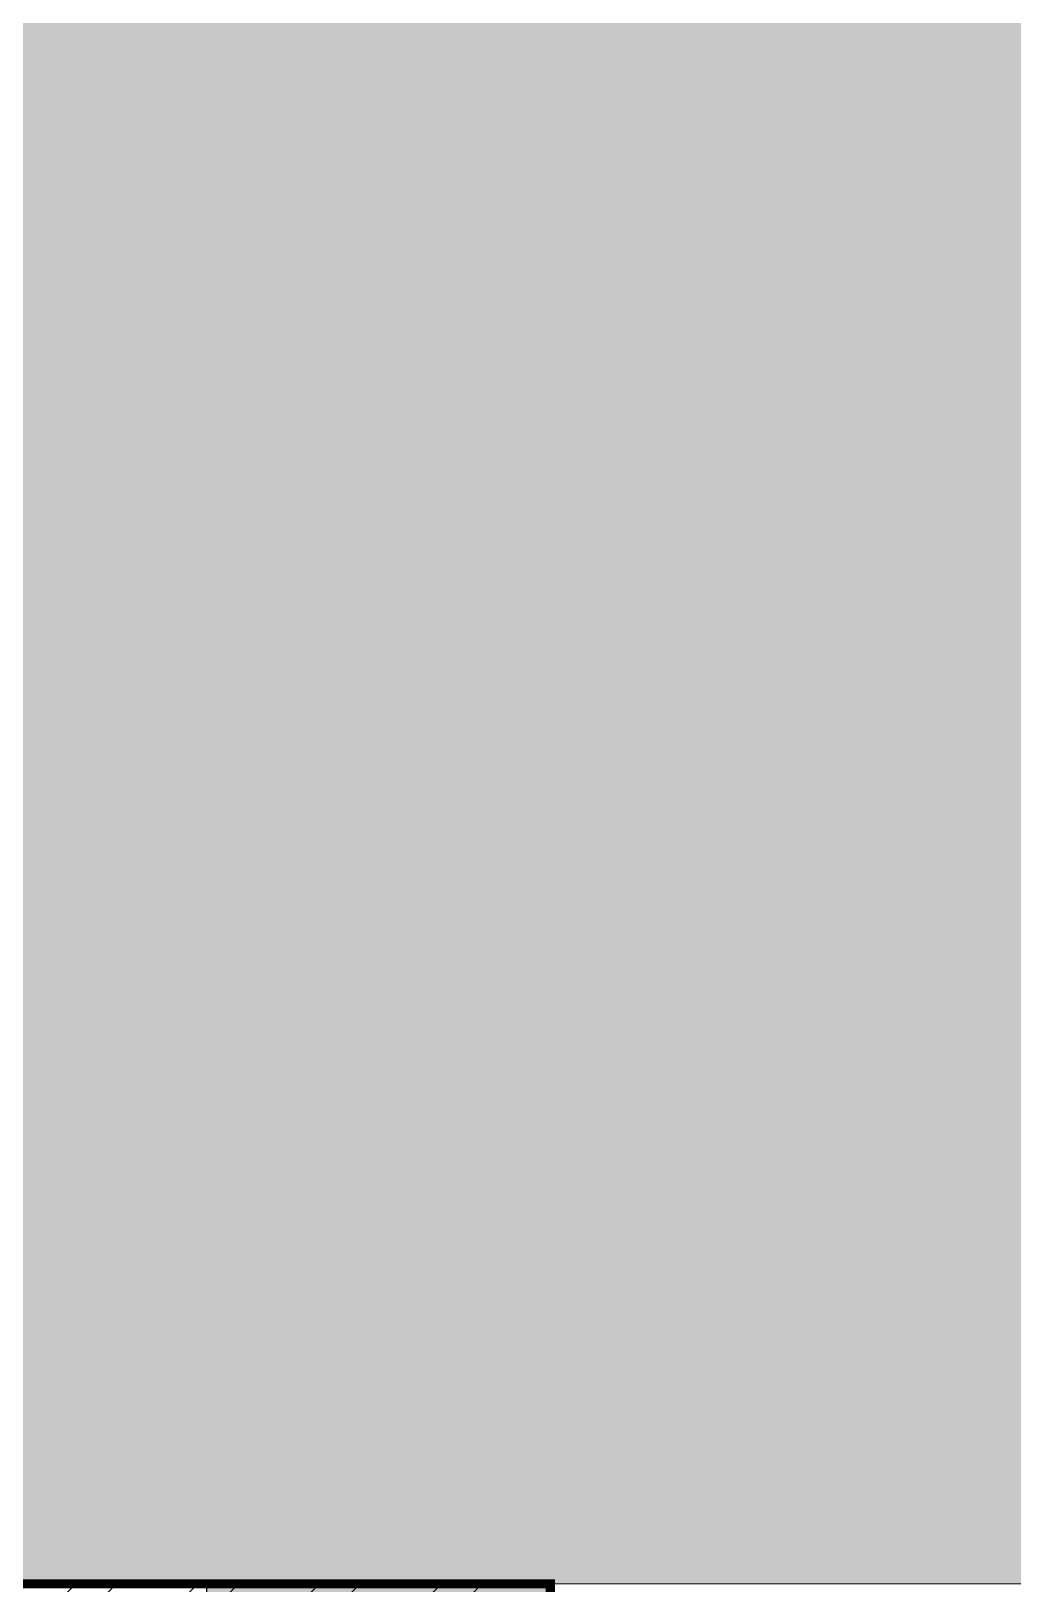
# Model space of a CAD drawing. Header units: millimetres. Extents: x -10000 to 124200, y -12045 to 23620.
# Drawn here: x 110451 to 111536, y 4510 to 6225 of the extents above; entities that cross this region are included whole.
import ezdxf

# ---------------------------------------------------------------- set-up
doc = ezdxf.new("R2010")
doc.units = ezdxf.units.MM
doc.header["$LTSCALE"] = 150
for name, color, linetype in [('ad-Column', 3, 'Continuous'), ('ad-Column Hatch', 125, 'Continuous'), ('ad-Wall', 240, 'Continuous'), ('ad-Wall hatch', 8, 'Continuous')]:
    doc.layers.add(name, color=color, linetype=linetype)
doc.layers.add('ad-Elevation 10', color=8, linetype='Continuous', lineweight=0)
doc.layers.add('ad-Framing', color=30, linetype='Continuous', lineweight=35, true_color=0xff7f00)
doc.layers.add('ad-Verandah', color=7, linetype='Continuous', true_color=0xa57c52)

# ---------------------------------------------------------------- blocks, each defined once
blk = doc.blocks.new('zw$FE9C')
at = {"transparency": 33554559}
h = blk.add_hatch(color=256, dxfattribs=at)
h.dxf.hatch_style = 1
h.set_gradient(color1=(153, 204, 0), color2=(63, 127, 0), tint=1, name='INVSPHERICAL')
h.paths.add_polyline_path([(8460, 4510), (12805, 4510), (12805, 7945), (8460, 7945)])
h = blk.add_hatch(dxfattribs=at)
h.set_pattern_fill('GRASS', color=74)
h.set_pattern_definition([(90, (-1087975.541, 674585.024), (-17.96051224, 17.96051224), [4.7625, -31.1585245]), (45, (-1087975.54, 674585.024), (-17.96051224, 17.96051224), [4.7625, -20.6375]), (135, (-1087975.54, 674585.024), (-17.96051224, -17.96051224), [4.7625, -20.6375])])
h.paths.add_polyline_path([(8460, 4510), (12805, 4510), (12805, 7945), (8460, 7945)])
at = {"layer": 'ad-Elevation 10'}
blk.add_lwpolyline([(8460, 4510), (12805, 4510), (12805, 7945), (8460, 7945)], close=True, dxfattribs=at)
blk = doc.blocks.new('zw$6EBD')
at = {"layer": 'ad-Wall hatch', "transparency": 33554610}
h = blk.add_hatch(dxfattribs=at)
h.set_pattern_fill('ANSI32', color=256, scale=10)
h.set_pattern_definition([(45, (-1721203.37, 634249.32), (-67.351921, 67.351921), []), (45, (-1721158.47, 634249.32), (-67.351921, 67.351921), [])])
h.paths.add_polyline_path([(10375, 4510), (8460, 4510), (8460, 7945), (10375, 7945), (10375, 8405), (10145, 8405), (10145, 8175), (8230, 8175), (8230, 4280), (10145, 4280), (10145, 230), (8255, 230), (8255, 0), (10375, 0)])
at = {"layer": 'ad-Wall'}
blk.add_lwpolyline([(10375, 4510), (8460, 4510), (8460, 7945), (10375, 7945), (10375, 8405), (10145, 8405), (10145, 8175), (8230, 8175), (8230, 4280), (10145, 4280), (10145, 230), (8255, 230), (8255, 0), (10375, 0)], close=True, dxfattribs=at)
blk = doc.blocks.new('zw$6AA0')
at = {"layer": 'ad-Column Hatch', "transparency": 33554687}
h = blk.add_hatch(color=256, dxfattribs=at)
h.dxf.hatch_style = 1
h.paths.add_polyline_path([(0, -230), (380, -230), (380, 0), (0, 0)])
at = {"layer": 'ad-Column'}
blk.add_lwpolyline([(0, -230), (380, -230), (380, 0), (0, 0)], close=True, dxfattribs=at)
blk = doc.blocks.new('1215E_Columns')
at = {"layer": 'ad-Column', "rotation": 179.9999999999996}
blk.add_blockref('zw$6AA0', (10375, 4280), dxfattribs=at)
blk = doc.blocks.new('1215_East Villa')
at = {"layer": 'ad-Verandah'}
blk.add_blockref('zw$FE9C', (0, 0), dxfattribs=at)
blk.add_blockref('zw$6EBD', (0, 0))
blk.add_blockref('1215E_Columns', (0, 0))
blk = doc.blocks.new('zw$6A3A')
at = {"layer": 'ad-Framing', "const_width": 10}
blk.add_lwpolyline([(10375, 0), (10375, -4410), (8460, -4410), (8460, -7845), (10375, -7845), (10375, -12355), (0, -12355), (0, -7845), (1910, -7845), (1910, -4410), (0, -4410), (0, 0)], close=True, dxfattribs=at)

msp = doc.modelspace()

# ---------------------------------------------------------------- block references
msp.add_blockref('1215_East Villa', (100650, 0))

# ---------------------------------------------------------------- next in the draw order: block references
msp.add_blockref('zw$6A3A', (100650, 12355))

doc.saveas('drawing.dxf')
